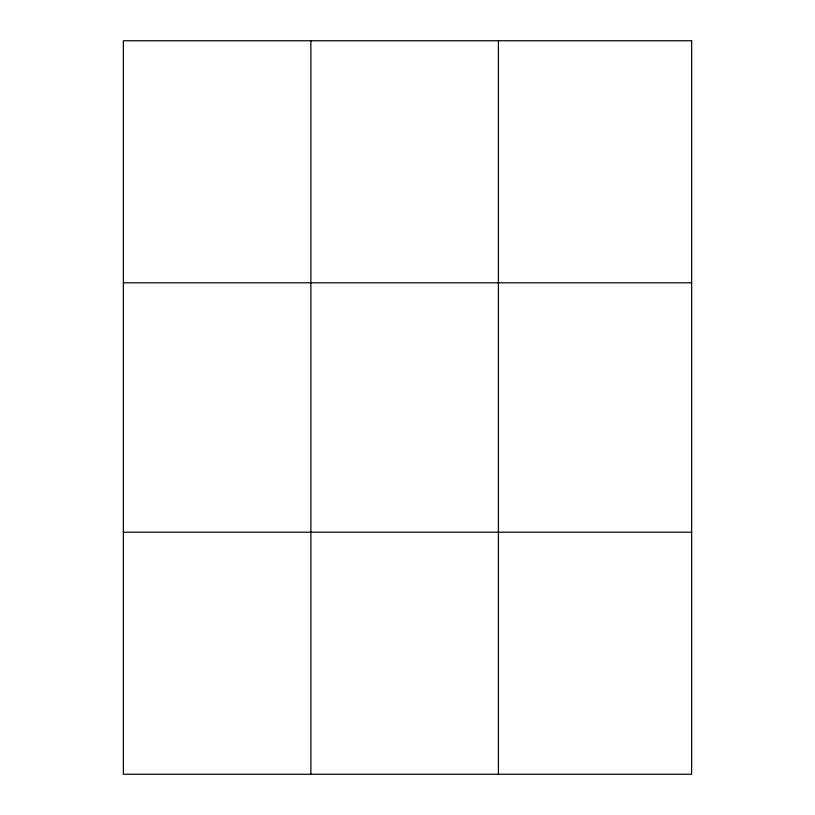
<?xml version="1.0" encoding="UTF-8"?>
<svg xmlns="http://www.w3.org/2000/svg" width="815" height="815" viewBox="0 0 815 815"><rect width="100%" height="100%" fill="white"/><g stroke="black" fill="none" stroke-linecap="round" stroke-linejoin="round"><path stroke-width="1.22" d="M310.892 774.25L310.892 40.75M498.423 774.25L498.423 40.75M123.371 282.805L691.629 282.805M123.371 532.195L691.629 532.195M691.629 40.75L691.629 774.25L123.371 774.25L123.371 40.75L691.629 40.75"/></g></svg>
